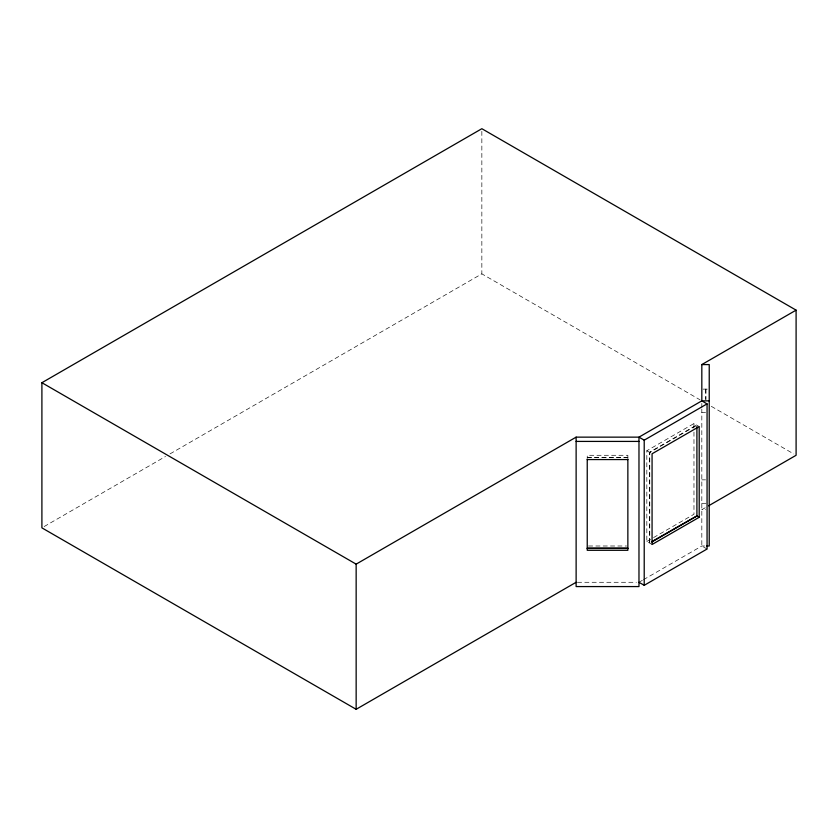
<?xml version="1.0" encoding="UTF-8"?>
<svg xmlns="http://www.w3.org/2000/svg" width="838" height="838" viewBox="0 0 838 838"><rect width="100%" height="100%" fill="white"/><g stroke="black" fill="none" stroke-linecap="round" stroke-linejoin="round"><path stroke-width="0.63" stroke-dasharray="4.19 3.14" d="M44.163 526.547L165.495 456.501M170.03 453.882L481.85 273.858L700.013 399.81M652.069 544.49L646.831 541.463L646.831 450.75L693.969 423.536L699.206 426.563M695.467 425.694L649.45 452.258L649.45 542.982M695.791 425.882L649.775 452.447L649.775 543.171M646.831 541.463L652.446 538.226M653.567 537.577L693.969 514.249L693.969 428.721M705.187 507.776L701.825 509.714L705.533 509.714M638.975 582.284L642.337 580.346M643.469 579.697L701.825 545.999L706.759 545.999M703.061 389.125L709.231 389.125M701.825 412.589L705.533 412.589M587.239 457.422L627.861 457.422M587.239 457.695L627.861 457.695M701.825 479.849L705.533 479.849M701.825 503.303L707.995 503.303M588.506 545.999L626.594 545.999M577.434 582.284L636.356 582.284M711.315 406.336L793.837 453.987M646.831 450.75L652.069 453.777M707.063 549.026L701.825 545.999L701.825 409.028M705.994 389.125L705.994 399.548M705.533 389.125L705.533 399.548M701.825 403.382L701.825 408.567M693.969 423.536L693.969 427.422M627.861 457.873L627.861 455.285L587.239 455.285L587.239 457.873M481.85 131.325L481.85 273.858"/><path stroke-width="1.26" d="M576.125 582.284L356.15 709.294L41.9 527.856L41.9 382.715L481.85 128.706L796.1 310.144L796.1 455.285L708.56 505.827M41.9 382.715L356.15 564.142L576.125 437.143L638.975 437.143L701.825 400.857L709.231 400.857M638.975 582.284L644.213 585.312L707.063 549.026L707.063 403.885L701.825 400.857L701.825 364.572L796.1 310.144M576.125 437.143L576.125 586.569L638.975 586.569L638.975 437.143L644.213 440.17L707.063 403.885M651.692 541.683L696.912 515.957L696.912 426.532M652.027 541.872L696.912 515.957M699.206 517.276L652.069 544.49L652.069 453.777L699.206 426.563L699.206 517.276L697.111 516.061M701.825 364.572L709.231 364.572L709.231 545.999L706.759 545.999M576.125 441.417L638.975 441.417M587.239 459.559L627.861 459.559M587.239 548.136L627.861 548.136M587.239 548.408L627.861 548.408M644.213 440.17L644.213 585.312M627.861 458.983L627.861 550.283L587.239 550.283L587.239 458.983M356.15 564.142L356.15 709.294"/></g></svg>
